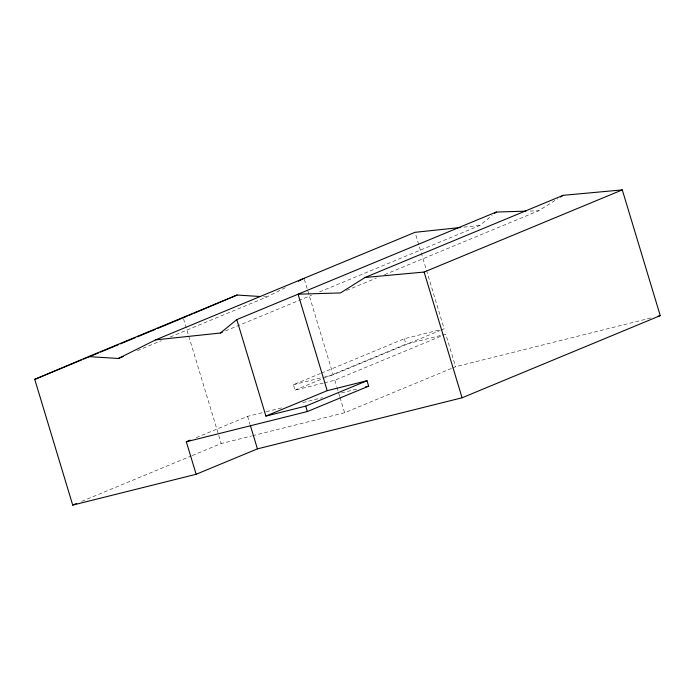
<?xml version="1.0" encoding="UTF-8"?>
<svg xmlns="http://www.w3.org/2000/svg" width="695" height="695" viewBox="0 0 695 695"><rect width="100%" height="100%" fill="white"/><g stroke="black" fill="none" stroke-linecap="round" stroke-linejoin="round"><path stroke-width="0.52" stroke-dasharray="3.48 2.61" d="M319.604 291.9L479.88 225.449L492.147 215.398M384.526 274.673L538.66 210.776L557.729 198.761M170.197 337.006L266.863 296.939L285.932 287.391M137.315 350.645L161.231 340.724M225.441 330.933L311.586 295.219M346.501 290.44L376.525 277.991M323.279 383.093L295.001 390.147L293.368 384.735L320.36 373.536M321.359 373.128L404.342 338.726L442.046 329.308M295.001 390.147L321.993 378.957M322.993 378.549L405.976 344.147L441.586 335.251M324.791 376.89L333.166 374.796L440.144 330.446M441.143 330.029L444.14 328.787L415.332 233.355M196.207 437.668L247.611 416.357L265.316 411.944M324.33 382.832L334.808 380.217L443.784 335.033M81.68 501.382L191.299 455.937M192.289 455.529L221.192 443.549L251.529 435.974M252.572 435.713L344.624 412.734L451.594 368.385M452.601 367.968L455.599 366.725L651.858 317.728M442.637 334.99L445.782 334.208L455.599 366.725M293.368 384.735L323.74 377.15M266.359 411.683L284.055 407.261M302.803 402.587L322.584 397.644M341.401 392.944L358.16 388.766M463.93 227.143L479.88 225.449M530.172 211.028L538.66 210.776M263.674 296.73L266.863 296.939M404.342 338.726L405.976 344.147M304.358 279.364L333.166 374.796M334.808 380.217L336.649 386.307M336.953 387.323L339.716 396.471M340.02 397.488L344.624 412.734M247.611 416.357L250.07 424.489M183.541 318.849L221.192 443.549"/><path stroke-width="1.04" d="M236.787 319.604L265.907 416.07L327.197 390.668L298.077 294.193L340.489 292.934L365.014 277.487L563.176 195.33L622.286 189.9L660.25 315.634L462.079 397.783L257.428 448.874L196.146 474.285L72.714 505.1L34.75 379.366L88.621 356.596L118.376 358.49L155.567 339.881L220.428 333.018L236.787 319.604L496.239 212.045L525.933 211.158M494.605 213.382L496.239 212.045M560.457 197.05L563.176 195.33M298.32 281.188L304.045 278.33M183.228 317.815L187.224 316.129M189.214 315.287L192.211 314.018M194.2 313.176L237.099 295.036L260.486 296.53M88.621 356.596L237.099 295.036M34.75 379.366L81.584 359.949M83.582 359.124L98.525 352.93M100.523 352.104L118.454 344.668M120.452 343.843L135.395 337.64M137.393 336.814L155.324 329.378M157.322 328.553L182.229 318.223M155.567 339.881L415.019 232.321L460.742 227.473M118.376 358.49L123.362 356.422M220.428 333.018L222.435 332.184M365.014 277.487L424.124 272.049L622.286 189.9M196.146 474.285L186.321 441.768L190.282 440.135M265.907 416.07L305.713 406.132L367.003 380.73L368.637 386.151L307.346 411.553L186.321 441.768M72.714 505.1L76.693 503.449M327.197 390.668L367.003 380.73M365.492 386.933L368.637 386.151M658.148 316.156L660.25 315.634M424.124 272.049L462.079 397.783M305.713 406.132L307.346 411.553M250.374 425.505L257.428 448.874"/></g></svg>
